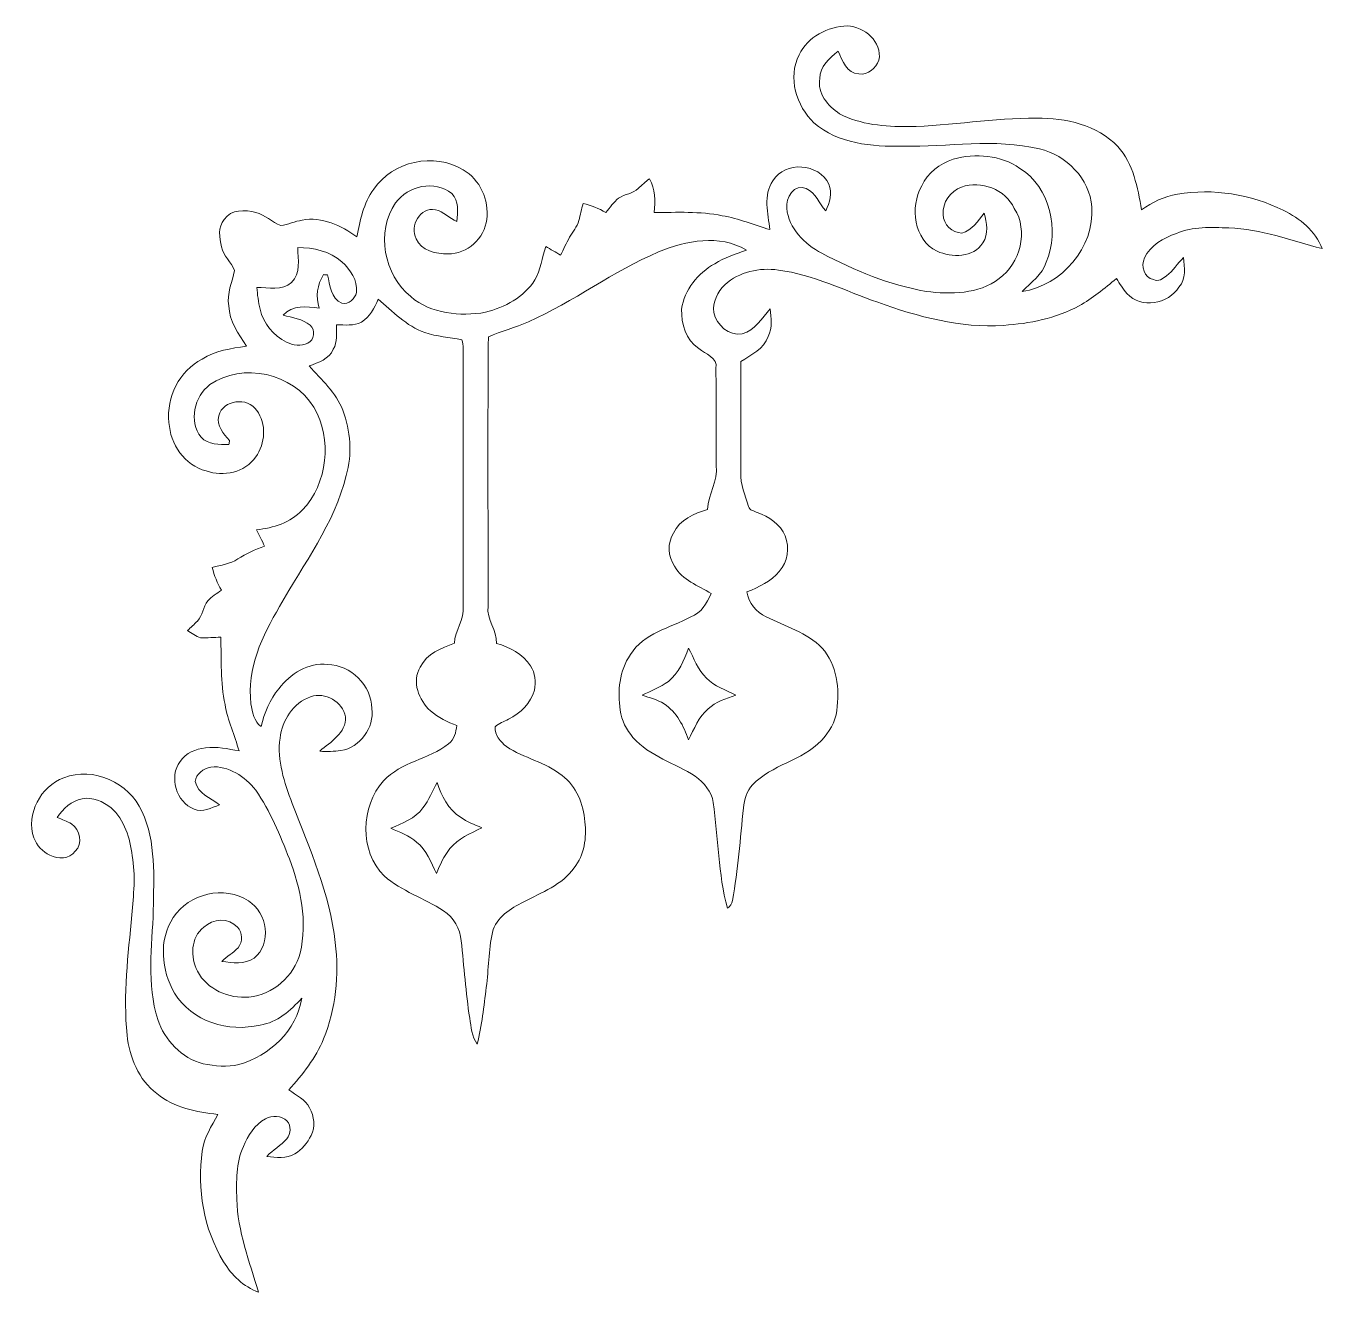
# Model space of a CAD drawing. Header units: centimetres. Extents: x -16.6 to 16.5, y -16.2 to 16.2.
import ezdxf

# ---------------------------------------------------------------- set-up
doc = ezdxf.new("R2010")
doc.units = ezdxf.units.CM
doc.header["$MEASUREMENT"] = 0
doc.layers.add('Layer 1', color=7, linetype='Continuous')

msp = doc.modelspace()

# ---------------------------------------------------------------- linework, layer by layer
at = {"layer": 'Layer 1', "color": 251, "lineweight": 9}
for points, knots in [([(3.12145, 15.4208), (3.33524, 15.88612), (3.857, 16.14716), (4.35406, 16.16234), (4.35406, 16.16234), (4.7908, 16.14012), (5.24412, 15.7563), (5.1591, 15.28534), (5.1591, 15.28534), (5.0836, 15.07967), (4.87441, 14.90222), (4.6451, 14.93715), (4.6451, 14.93715), (4.33148, 14.94702), (4.22953, 15.27828), (4.11593, 15.51394), (4.11593, 15.51394), (3.89862, 15.33931), (3.64356, 15.12729), (3.64744, 14.82249), (3.64744, 14.82249), (3.57971, 14.44784), (3.8577, 14.11235), (4.15333, 13.92044), (4.15333, 13.92044), (4.68673, 13.6354), (5.31115, 13.59377), (5.90416, 13.59095), (5.90416, 13.59095), (7.00166, 13.60435), (8.08609, 13.82731), (9.185, 13.80367), (9.185, 13.80367), (9.92583, 13.8206), (10.72452, 13.63363), (11.25545, 13.08365), (11.25545, 13.08365), (11.65515, 12.64091), (11.76063, 12.03449), (11.86082, 11.46758), (11.86082, 11.46758), (12.14163, 11.65173), (12.43902, 11.81824), (12.77733, 11.86763), (12.77733, 11.86763), (13.68962, 12.02179), (14.65199, 11.86551), (15.47996, 11.45523), (15.47996, 11.45523), (15.90118, 11.24709), (16.30511, 10.93206), (16.47021, 10.47698), (16.47021, 10.47698), (15.68563, 10.68758), (14.90882, 10.97792), (14.0879, 11.00579), (14.0879, 11.00579), (13.64129, 11.0192), (13.17033, 11.04848), (12.75017, 10.8668), (12.75017, 10.8668), (12.4242, 10.74897), (12.08906, 10.56552), (11.9349, 10.23815), (11.9349, 10.23815), (11.84106, 10.0413), (11.92749, 9.72803), (12.16279, 9.68605), (12.16279, 9.68605), (12.29085, 9.62114), (12.40656, 9.70827), (12.49652, 9.78306), (12.49652, 9.78306), (12.67432, 9.90653), (12.77839, 10.10197), (12.93397, 10.24838), (12.93397, 10.24838), (12.95055, 9.99755), (13.01228, 9.70051), (12.81684, 9.49696), (12.81684, 9.49696), (12.54944, 9.06128), (11.84388, 8.92899), (11.48934, 9.32974), (11.48934, 9.32974), (11.38563, 9.44651), (11.30766, 9.58198), (11.22017, 9.71004), (11.22017, 9.71004), (10.91573, 9.46098), (10.61057, 9.20803), (10.26767, 9.01295), (10.26767, 9.01295), (9.67395, 8.69968), (9.00332, 8.56033), (8.33763, 8.518), (8.33763, 8.518), (7.23661, 8.44286), (6.15499, 8.7406), (5.1277, 9.10608), (5.1277, 9.10608), (4.29126, 9.40241), (3.48093, 9.80881), (2.59299, 9.92982), (2.59299, 9.92982), (2.1118, 10.00073), (1.59075, 9.88466), (1.22245, 9.55658), (1.22245, 9.55658), (1.04712, 9.36714), (0.90072, 9.11525), (0.94728, 8.84714), (0.94728, 8.84714), (1.00726, 8.52647), (1.32828, 8.2446), (1.66519, 8.30175), (1.66519, 8.30175), (1.9968, 8.39312), (2.17142, 8.70321), (2.38591, 8.94204), (2.38591, 8.94204), (2.40002, 8.70568), (2.45047, 8.45556), (2.33017, 8.23543), (2.33017, 8.23543), (2.22575, 7.91193), (1.89414, 7.77364), (1.63626, 7.59125), (1.63626, 7.59125), (1.64014, 6.6504), (1.62603, 5.70883), (1.63732, 4.76762), (1.63732, 4.76762), (1.61403, 4.46035), (1.73927, 4.17883), (1.82888, 3.89344), (1.82888, 3.89344), (1.85816, 3.79537), (1.97316, 3.77737), (2.05395, 3.73822), (2.05395, 3.73822), (2.35169, 3.63626), (2.63674, 3.43941), (2.76444, 3.14378), (2.76444, 3.14378), (2.88756, 2.84569), (2.83218, 2.47809), (2.61416, 2.23715), (2.61416, 2.23715), (2.40567, 1.97503), (2.09028, 1.83957), (1.78972, 1.71186), (1.78972, 1.71186), (1.83205, 1.43246), (2.02043, 1.19116), (2.27937, 1.07757), (2.27937, 1.07757), (2.76515, 0.83238), (3.32077, 0.68457), (3.70706, 0.27888), (3.70706, 0.27888), (4.08701, -0.15081), (4.15933, -0.76429), (4.08348, -1.31356), (4.08348, -1.31356), (4.05102, -1.60813), (3.88628, -1.86954), (3.68907, -2.08297), (3.68907, -2.08297), (3.19307, -2.59697), (2.42225, -2.69716), (1.92906, -3.21468), (1.92906, -3.21468), (1.77984, -3.37061), (1.72445, -3.58968), (1.70082, -3.79818), (1.70082, -3.79818), (1.61298, -4.58734), (1.56853, -5.38321), (1.41613, -6.16355), (1.41613, -6.16355), (1.40237, -6.24504), (1.36533, -6.32301), (1.28983, -6.36393), (1.28983, -6.36393), (1.04994, -5.48622), (1.06476, -4.56195), (0.92435, -3.66659), (0.92435, -3.66659), (0.89719, -3.38119), (0.6887, -3.15894), (0.47139, -2.99349), (0.47139, -2.99349), (-0.05566, -2.65941), (-0.68784, -2.48161), (-1.11964, -2.00783), (-1.11964, -2.00783), (-1.27698, -1.80216), (-1.42162, -1.56968), (-1.44526, -1.30545), (-1.44526, -1.30545), (-1.5144, -0.82355), (-1.4696, -0.29968), (-1.18702, 0.11131), (-1.18702, 0.11131), (-0.84659, 0.66023), (-0.17878, 0.79252), (0.35779, 1.07298), (0.35779, 1.07298), (0.62132, 1.17493), (0.76631, 1.42576), (0.87426, 1.67023), (0.87426, 1.67023), (0.54864, 1.88013), (0.13343, 2.00608), (-0.05849, 2.36908), (-0.05849, 2.36908), (-0.22852, 2.61532), (-0.24405, 2.95787), (-0.08918, 3.21505), (-0.08918, 3.21505), (0.07698, 3.55795), (0.44034, 3.71246), (0.78218, 3.819), (0.78218, 3.819), (0.80441, 4.20776), (1.0577, 4.54466), (1.00302, 4.94436), (1.00302, 4.94436), (0.99738, 5.7681), (1.01184, 6.59183), (0.99597, 7.41522), (0.99597, 7.41522), (1.05735, 7.70626), (0.71621, 7.7807), (0.55888, 7.93063), (0.55888, 7.93063), (0.22797, 8.14229), (0.11191, 8.55892), (0.12214, 8.9304), (0.12214, 8.9304), (0.19622, 9.42499), (0.53418, 9.85468), (0.9688, 10.09068), (0.9688, 10.09068), (1.21504, 10.25437), (1.50326, 10.32881), (1.77419, 10.43958), (1.77419, 10.43958), (1.08593, 10.85198), (0.23538, 10.67947), (-0.46453, 10.39196), (-0.46453, 10.39196), (-1.62658, 9.89983), (-2.63835, 9.11878), (-3.79087, 8.60761), (-3.79087, 8.60761), (-4.12319, 8.45732), (-4.48302, 8.37477), (-4.81181, 8.22061), (-4.81181, 8.22061), (-4.83122, 5.92932), (-4.81711, 3.63697), (-4.81852, 1.34532), (-4.81852, 1.34532), (-4.86967, 0.9989), (-4.58074, 0.74031), (-4.60685, 0.39812), (-4.60685, 0.39812), (-4.26677, 0.30216), (-3.92846, 0.12789), (-3.73196, -0.17762), (-3.73196, -0.17762), (-3.61025, -0.35612), (-3.60708, -0.58684), (-3.63248, -0.79392), (-3.63248, -0.79392), (-3.7242, -1.12659), (-3.99231, -1.38588), (-4.29641, -1.5344), (-4.29641, -1.5344), (-4.41035, -1.59931), (-4.54582, -1.63494), (-4.63719, -1.73372), (-4.63719, -1.73372), (-4.66188, -1.93833), (-4.49678, -2.11543), (-4.35003, -2.23643), (-4.35003, -2.23643), (-3.90376, -2.53382), (-3.35202, -2.63119), (-2.93186, -2.97409), (-2.93186, -2.97409), (-2.56144, -3.24784), (-2.3847, -3.70963), (-2.34554, -4.15626), (-2.34554, -4.15626), (-2.30145, -4.56088), (-2.36036, -5.00574), (-2.62142, -5.33205), (-2.62142, -5.33205), (-2.93257, -5.76668), (-3.45009, -5.96212), (-3.90976, -6.19812), (-3.90976, -6.19812), (-4.24208, -6.36852), (-4.61285, -6.59112), (-4.70774, -6.98094), (-4.70774, -6.98094), (-4.8097, -7.44202), (-4.80229, -7.91792), (-4.86402, -8.38464), (-4.86402, -8.38464), (-4.92717, -8.8683), (-4.97515, -9.3569), (-5.09651, -9.83068), (-5.09651, -9.83068), (-5.23303, -9.63735), (-5.25102, -9.39394), (-5.28806, -9.16781), (-5.28806, -9.16781), (-5.38896, -8.51376), (-5.43447, -7.853), (-5.50255, -7.19507), (-5.50255, -7.19507), (-5.53501, -6.88992), (-5.69341, -6.58865), (-5.95975, -6.42672), (-5.95975, -6.42672), (-6.44906, -6.1057), (-7.02655, -5.92754), (-7.47176, -5.53772), (-7.47176, -5.53772), (-8.10676, -4.90378), (-8.07501, -3.76466), (-7.48799, -3.11097), (-7.48799, -3.11097), (-7.03996, -2.62378), (-6.33052, -2.56557), (-5.82499, -2.16446), (-5.82499, -2.16446), (-5.67929, -2.05616), (-5.6419, -1.86601), (-5.61332, -1.6988), (-5.61332, -1.6988), (-5.85709, -1.6099), (-6.09134, -1.48995), (-6.29242, -1.3245), (-6.29242, -1.3245), (-6.58629, -1.05074), (-6.77608, -0.57696), (-6.5503, -0.20443), (-6.5503, -0.20443), (-6.37956, 0.13635), (-6.01479, 0.28135), (-5.67788, 0.40129), (-5.67788, 0.40129), (-5.66836, 0.73713), (-5.40554, 0.99995), (-5.45634, 1.34532), (-5.45634, 1.34532), (-5.44964, 3.4627), (-5.46198, 5.58007), (-5.45105, 7.69709), (-5.45105, 7.69709), (-5.46974, 7.84631), (-5.42565, 8.01), (-5.48985, 8.15111), (-5.48985, 8.15111), (-5.80418, 8.21849), (-6.13191, 8.22484), (-6.43671, 8.33738), (-6.43671, 8.33738), (-6.90731, 8.4993), (-7.2548, 8.87536), (-7.62627, 9.18793), (-7.62627, 9.18793), (-7.71835, 8.96426), (-7.83618, 8.72755), (-8.05419, 8.60302), (-8.05419, 8.60302), (-8.24505, 8.49331), (-8.474, 8.53599), (-8.68426, 8.52964), (-8.68426, 8.52964), (-8.69131, 8.3208), (-8.66027, 8.09678), (-8.76927, 7.90628), (-8.76927, 7.90628), (-8.87864, 7.65616), (-9.15133, 7.56691), (-9.38734, 7.48119), (-9.38734, 7.48119), (-9.0709, 7.12912), (-8.70648, 6.80456), (-8.52586, 6.35371), (-8.52586, 6.35371), (-8.3283, 5.82454), (-8.28597, 5.23046), (-8.43872, 4.68401), (-8.43872, 4.68401), (-8.74211, 3.4507), (-9.53304, 2.43047), (-10.14052, 1.33968), (-10.14052, 1.33968), (-10.58467, 0.59391), (-10.9826, -0.251), (-10.87289, -1.14423), (-10.87289, -1.14423), (-10.83726, -1.35166), (-10.79492, -1.59473), (-10.61395, -1.72737), (-10.61395, -1.72737), (-10.52858, -1.37883), (-10.39064, -1.03663), (-10.15992, -0.75794), (-10.15992, -0.75794), (-9.86747, -0.38223), (-9.40957, -0.08202), (-8.91356, -0.13952), (-8.91356, -0.13952), (-8.32548, -0.14834), (-7.79561, -0.67645), (-7.78644, -1.26417), (-7.78644, -1.26417), (-7.71764, -1.75418), (-8.087, -2.2583), (-8.57489, -2.33838), (-8.57489, -2.33838), (-8.75269, -2.35496), (-8.93332, -2.37789), (-9.11112, -2.34897), (-9.11112, -2.34897), (-8.83771, -2.12001), (-8.44331, -1.88718), (-8.4546, -1.47584), (-8.4546, -1.47584), (-8.53186, -1.09167), (-8.97636, -0.83273), (-9.34959, -0.96431), (-9.34959, -0.96431), (-9.79374, -1.11636), (-10.07279, -1.56862), (-10.12888, -2.01912), (-10.12888, -2.01912), (-10.21284, -2.5945), (-10.01529, -3.15612), (-9.82055, -3.68776), (-9.82055, -3.68776), (-9.37535, -4.84452), (-8.85182, -5.99528), (-8.72165, -7.24164), (-8.72165, -7.24164), (-8.61723, -8.06749), (-8.70366, -8.92404), (-9.01657, -9.69839), (-9.01657, -9.69839), (-9.22189, -10.18698), (-9.55526, -10.6068), (-9.90451, -11.0005), (-9.90451, -11.0005), (-9.71648, -11.13914), (-9.48682, -11.24497), (-9.37323, -11.45981), (-9.37323, -11.45981), (-9.26316, -11.67289), (-9.22048, -11.94488), (-9.33619, -12.16431), (-9.33619, -12.16431), (-9.43109, -12.35023), (-9.56408, -12.53367), (-9.75564, -12.62892), (-9.75564, -12.62892), (-9.9666, -12.76298), (-10.22836, -12.72629), (-10.46437, -12.69842), (-10.46437, -12.69842), (-10.31515, -12.52591), (-10.09819, -12.42784), (-9.95814, -12.24651), (-9.95814, -12.24651), (-9.85583, -12.12163), (-9.83749, -11.91596), (-9.95249, -11.79354), (-9.95249, -11.79354), (-10.09219, -11.65173), (-10.33279, -11.64255), (-10.5, -11.74133), (-10.5, -11.74133), (-10.78293, -11.88174), (-10.94591, -12.16713), (-11.06409, -12.44724), (-11.06409, -12.44724), (-11.25601, -12.86352), (-11.24154, -13.33906), (-11.23519, -13.78638), (-11.23519, -13.78638), (-11.2112, -14.60941), (-10.91064, -15.3827), (-10.68062, -16.16234), (-10.68062, -16.16234), (-11.06092, -16.02651), (-11.36819, -15.73089), (-11.56998, -15.38658), (-11.56998, -15.38658), (-12.08574, -14.55403), (-12.24766, -13.52462), (-12.11326, -12.5633), (-12.11326, -12.5633), (-12.07198, -12.21688), (-11.87689, -11.92266), (-11.71356, -11.62456), (-11.71356, -11.62456), (-12.26319, -11.56671), (-12.83716, -11.45558), (-13.27601, -11.09504), (-13.27601, -11.09504), (-13.74203, -10.74368), (-13.96851, -10.16653), (-14.03554, -9.60278), (-14.03554, -9.60278), (-14.13679, -8.57691), (-14.00697, -7.55208), (-13.91172, -6.5315), (-13.91172, -6.5315), (-13.86762, -6.03055), (-13.81294, -5.52255), (-13.90431, -5.02338), (-13.90431, -5.02338), (-13.95229, -4.57394), (-14.10433, -4.11286), (-14.44335, -3.79712), (-14.44335, -3.79712), (-14.64937, -3.63484), (-14.91325, -3.51948), (-15.18031, -3.56746), (-15.18031, -3.56746), (-15.45089, -3.6232), (-15.66749, -3.82217), (-15.81531, -4.04724), (-15.81531, -4.04724), (-15.69183, -4.09627), (-15.5673, -4.14284), (-15.45053, -4.20669), (-15.45053, -4.20669), (-15.24275, -4.36157), (-15.14573, -4.71328), (-15.35846, -4.90731), (-15.35846, -4.90731), (-15.50521, -5.10345), (-15.80155, -5.12109), (-16.00475, -5.00609), (-16.00475, -5.00609), (-16.19384, -4.92283), (-16.33354, -4.75386), (-16.41538, -4.56829), (-16.41538, -4.56829), (-16.61611, -3.95622), (-16.24428, -3.25067), (-15.64915, -3.03194), (-15.64915, -3.03194), (-14.89702, -2.73349), (-13.97698, -3.16318), (-13.65384, -3.88743), (-13.65384, -3.88743), (-13.28871, -4.67483), (-13.35362, -5.57159), (-13.36456, -6.41508), (-13.36456, -6.41508), (-13.39207, -7.34148), (-13.54342, -8.29927), (-13.24991, -9.20097), (-13.24991, -9.20097), (-13.07669, -9.73367), (-12.63889, -10.1891), (-12.09138, -10.33339), (-12.09138, -10.33339), (-11.79329, -10.39759), (-11.47861, -10.423), (-11.17875, -10.35314), (-11.17875, -10.35314), (-10.39629, -10.1323), (-9.69955, -9.48425), (-9.57326, -8.65734), (-9.57326, -8.65734), (-9.85901, -8.97378), (-10.19873, -9.2814), (-10.63829, -9.3442), (-10.63829, -9.3442), (-11.43839, -9.53822), (-12.38701, -9.25812), (-12.8241, -8.52822), (-12.8241, -8.52822), (-13.15959, -7.95355), (-13.23438, -7.17214), (-12.85444, -6.59888), (-12.85444, -6.59888), (-12.45474, -5.98963), (-11.54811, -5.76915), (-10.93216, -6.1766), (-10.93216, -6.1766), (-10.45026, -6.47611), (-10.33631, -7.26387), (-10.79034, -7.64028), (-10.79034, -7.64028), (-11.03129, -7.79762), (-11.34314, -7.75775), (-11.61584, -7.72142), (-11.61584, -7.72142), (-11.48884, -7.5916), (-11.32339, -7.50552), (-11.20027, -7.37182), (-11.20027, -7.37182), (-11.08103, -7.22471), (-11.07574, -6.982), (-11.21402, -6.84547), (-11.21402, -6.84547), (-11.43945, -6.601), (-11.84761, -6.62534), (-12.07798, -6.84794), (-12.07798, -6.84794), (-12.41417, -7.11111), (-12.42441, -7.61841), (-12.23496, -7.97154), (-12.23496, -7.97154), (-11.99366, -8.44074), (-11.43381, -8.67427), (-10.92334, -8.633), (-10.92334, -8.633), (-10.31303, -8.56562), (-9.76905, -8.10595), (-9.61806, -7.50728), (-9.61806, -7.50728), (-9.42121, -6.69907), (-9.60007, -5.86369), (-9.89181, -5.10381), (-9.89181, -5.10381), (-10.12782, -4.49632), (-10.38253, -3.88778), (-10.75047, -3.34662), (-10.75047, -3.34662), (-11.0267, -3.0076), (-11.43945, -2.71409), (-11.89982, -2.75854), (-11.89982, -2.75854), (-12.07904, -2.80052), (-12.27765, -2.9314), (-12.29282, -3.13002), (-12.29282, -3.13002), (-12.23002, -3.44752), (-11.90018, -3.54241), (-11.67687, -3.72268), (-11.67687, -3.72268), (-11.87936, -3.80312), (-12.10832, -3.92447), (-12.32422, -3.83169), (-12.32422, -3.83169), (-12.78106, -3.65883), (-12.97403, -3.00513), (-12.67664, -2.61355), (-12.67664, -2.61355), (-12.54047, -2.39377), (-12.27589, -2.29499), (-12.02929, -2.27171), (-12.02929, -2.27171), (-11.74178, -2.22585), (-11.45603, -2.29464), (-11.17451, -2.34685), (-11.17451, -2.34685), (-11.28705, -1.95033), (-11.46802, -1.57321), (-11.53258, -1.16363), (-11.53258, -1.16363), (-11.655, -0.59813), (-11.6236, -0.01605), (-11.64265, 0.55828), (-11.64265, 0.55828), (-11.8141, 0.55157), (-11.9859, 0.53746), (-12.15735, 0.54275), (-12.15735, 0.54275), (-12.28012, 0.57944), (-12.38631, 0.6567), (-12.49355, 0.72443), (-12.49355, 0.72443), (-12.40924, 0.80734), (-12.31963, 0.88389), (-12.23849, 0.96997), (-12.23849, 0.96997), (-12.10444, 1.1139), (-12.08927, 1.32627), (-11.97673, 1.48326), (-11.97673, 1.48326), (-11.8709, 1.58768), (-11.74742, 1.67129), (-11.62536, 1.75525), (-11.62536, 1.75525), (-11.72555, 1.9394), (-11.81692, 2.1299), (-11.8582, 2.33663), (-11.8582, 2.33663), (-11.63806, 2.39554), (-11.40311, 2.42165), (-11.20979, 2.55323), (-11.20979, 2.55323), (-10.99177, 2.68447), (-10.76494, 2.80194), (-10.52293, 2.88167), (-10.52293, 2.88167), (-10.58679, 3.02313), (-10.66334, 3.15825), (-10.7286, 3.29901), (-10.7286, 3.29901), (-10.30174, 3.3431), (-9.86924, 3.48175), (-9.56373, 3.79713), (-9.56373, 3.79713), (-8.91286, 4.48152), (-8.78762, 5.61429), (-9.26775, 6.42568), (-9.26775, 6.42568), (-9.7881, 7.29563), (-11.09267, 7.58596), (-11.92311, 7.00388), (-11.92311, 7.00388), (-12.31504, 6.7019), (-12.46639, 6.06902), (-12.14501, 5.66403), (-12.14501, 5.66403), (-11.96826, 5.46436), (-11.67793, 5.48023), (-11.43486, 5.47459), (-11.43486, 5.47459), (-11.43063, 5.49999), (-11.42216, 5.55079), (-11.41793, 5.57654), (-11.41793, 5.57654), (-11.57315, 5.75046), (-11.74954, 5.95401), (-11.69592, 6.20978), (-11.69592, 6.20978), (-11.58127, 6.62323), (-10.95791, 6.6952), (-10.72225, 6.34701), (-10.72225, 6.34701), (-10.47354, 6.00128), (-10.49824, 5.49681), (-10.75047, 5.15885), (-10.75047, 5.15885), (-11.02, 4.75774), (-11.57809, 4.64556), (-12.01659, 4.80184), (-12.01659, 4.80184), (-12.56446, 4.94119), (-12.93629, 5.48976), (-12.96416, 6.03938), (-12.96416, 6.03938), (-13.04, 6.68144), (-12.69357, 7.3556), (-12.11996, 7.65652), (-12.11996, 7.65652), (-11.782, 7.87489), (-11.37736, 7.92851), (-10.98825, 7.98495), (-10.98825, 7.98495), (-11.18757, 8.30245), (-11.42851, 8.62489), (-11.43486, 9.01789), (-11.43486, 9.01789), (-11.50048, 9.33292), (-11.3442, 9.61761), (-11.28917, 9.9143), (-11.28917, 9.9143), (-11.37172, 10.13161), (-11.57562, 10.28824), (-11.62713, 10.52178), (-11.62713, 10.52178), (-11.66981, 10.7525), (-11.72485, 11.02731), (-11.55481, 11.22169), (-11.55481, 11.22169), (-11.38618, 11.48733), (-11.014, 11.47216), (-10.74765, 11.39773), (-10.74765, 11.39773), (-10.50812, 11.34269), (-10.33526, 11.14725), (-10.10771, 11.06788), (-10.10771, 11.06788), (-9.92251, 11.08658), (-9.75211, 11.17724), (-9.56726, 11.20264), (-9.56726, 11.20264), (-9.06208, 11.30212), (-8.56749, 11.06435), (-8.16708, 10.77648), (-8.16708, 10.77648), (-8.08665, 11.19876), (-8.00198, 11.63903), (-7.73775, 11.99075), (-7.73775, 11.99075), (-7.2608, 12.70935), (-6.19082, 12.94254), (-5.45775, 12.49028), (-5.45775, 12.49028), (-5.02666, 12.24192), (-4.7843, 11.71381), (-4.8545, 11.22345), (-4.8545, 11.22345), (-4.90389, 10.73874), (-5.35439, 10.33657), (-5.84334, 10.3401), (-5.84334, 10.3401), (-6.14179, 10.33975), (-6.52772, 10.42018), (-6.65578, 10.72886), (-6.65578, 10.72886), (-6.82335, 11.05518), (-6.55489, 11.54519), (-6.16225, 11.46969), (-6.16225, 11.46969), (-5.95764, 11.42066), (-5.80629, 11.25238), (-5.61297, 11.17265), (-5.61297, 11.17265), (-5.60027, 11.41783), (-5.54559, 11.693), (-5.74773, 11.8835), (-5.74773, 11.8835), (-6.17812, 12.23381), (-6.8678, 12.08282), (-7.17966, 11.64396), (-7.17966, 11.64396), (-7.69224, 10.90736), (-7.47211, 9.80776), (-6.79442, 9.25143), (-6.79442, 9.25143), (-6.27196, 8.80622), (-5.53642, 8.74625), (-4.88413, 8.85067), (-4.88413, 8.85067), (-4.39448, 8.97943), (-3.90059, 9.23485), (-3.62613, 9.67688), (-3.62613, 9.67688), (-3.46985, 9.93581), (-3.44339, 10.24555), (-3.34884, 10.52848), (-3.34884, 10.52848), (-3.21902, 10.4604), (-3.09343, 10.38596), (-2.96855, 10.30941), (-2.96855, 10.30941), (-2.88424, 10.45757), (-2.82885, 10.62091), (-2.73713, 10.7652), (-2.73713, 10.7652), (-2.65846, 10.90736), (-2.54698, 11.03472), (-2.50253, 11.19417), (-2.50253, 11.19417), (-2.46196, 11.3374), (-2.43586, 11.48451), (-2.39141, 11.62703), (-2.39141, 11.62703), (-2.18644, 11.58399), (-1.99312, 11.5018), (-1.81109, 11.39878), (-1.81109, 11.39878), (-1.70666, 11.52437), (-1.61459, 11.66372), (-1.48618, 11.76708), (-1.48618, 11.76708), (-1.3299, 11.86939), (-1.12493, 11.87927), (-0.98523, 12.0098), (-0.98523, 12.0098), (-0.89245, 12.09587), (-0.80355, 12.18689), (-0.69807, 12.2578), (-0.69807, 12.2578), (-0.54602, 11.99851), (-0.54638, 11.6923), (-0.57954, 11.40267), (-0.57954, 11.40267), (-0.00028, 11.39596), (0.58745, 11.43583), (1.1586, 11.31588), (1.1586, 11.31588), (1.5777, 11.24674), (1.97175, 11.08199), (2.37674, 10.96099), (2.37674, 10.96099), (2.32418, 11.37409), (2.19682, 11.84081), (2.45294, 12.20947), (2.45294, 12.20947), (2.75703, 12.72911), (3.63192, 12.65326), (3.87887, 12.12268), (3.87887, 12.12268), (3.98047, 11.89585), (3.90039, 11.65314), (3.8002, 11.44429), (3.8002, 11.44429), (3.62275, 11.62245), (3.55149, 11.90784), (3.30454, 12.01085), (3.30454, 12.01085), (3.00151, 12.15232), (2.76868, 11.77061), (2.80536, 11.50673), (2.80536, 11.50673), (2.84664, 10.9885), (3.26468, 10.59516), (3.69789, 10.36162), (3.69789, 10.36162), (4.53362, 9.9143), (5.42403, 9.55093), (6.36066, 9.38513), (6.36066, 9.38513), (6.99213, 9.30858), (7.69733, 9.30858), (8.22791, 9.71145), (8.22791, 9.71145), (8.76554, 10.10233), (8.98215, 10.9303), (8.6142, 11.50391), (8.6142, 11.50391), (8.38737, 11.98969), (7.76471, 12.22464), (7.26624, 12.04966), (7.26624, 12.04966), (6.9879, 11.94241), (6.77129, 11.6542), (6.79951, 11.3494), (6.79951, 11.3494), (6.79669, 11.09434), (7.02776, 10.87914), (7.27576, 10.87562), (7.27576, 10.87562), (7.53929, 10.94088), (7.69063, 11.18253), (7.84233, 11.38538), (7.84233, 11.38538), (7.91112, 11.13808), (7.96897, 10.84951), (7.8074, 10.6255), (7.8074, 10.6255), (7.57527, 10.23038), (7.01012, 10.25402), (6.64288, 10.4096), (6.64288, 10.4096), (6.04139, 10.70275), (5.94897, 11.53319), (6.24953, 12.07612), (6.24953, 12.07612), (6.40687, 12.40561), (6.70814, 12.65185), (7.05422, 12.76015), (7.05422, 12.76015), (7.62184, 12.91291), (8.26707, 12.87057), (8.75884, 12.52556), (8.75884, 12.52556), (9.53707, 12.03872), (9.76638, 10.95111), (9.43124, 10.1309), (9.43124, 10.1309), (9.32188, 9.81481), (9.04318, 9.60914), (8.81564, 9.38125), (8.81564, 9.38125), (9.82388, 9.53894), (10.66525, 10.50696), (10.59258, 11.54095), (10.59258, 11.54095), (10.5379, 12.2578), (9.94559, 12.86669), (9.25485, 13.02015), (9.25485, 13.02015), (8.11008, 13.2999), (6.92404, 13.07166), (5.76305, 13.09071), (5.76305, 13.09071), (4.98094, 13.07448), (4.11558, 13.1535), (3.49681, 13.68549), (3.49681, 13.68549), (3.05196, 14.11623), (2.82159, 14.84825), (3.12145, 15.4208), (3.12145, 15.4208), (3.12145, 15.4208), (3.12145, 15.4208), (3.12145, 15.4208)], [0, 0, 0, 0, 0.004, 0.004, 0.004, 0.004, 0.008, 0.008, 0.008, 0.008, 0.012, 0.012, 0.012, 0.012, 0.016, 0.016, 0.016, 0.016, 0.02, 0.02, 0.02, 0.02, 0.024, 0.024, 0.024, 0.024, 0.028, 0.028, 0.028, 0.028, 0.032, 0.032, 0.032, 0.032, 0.036, 0.036, 0.036, 0.036, 0.04, 0.04, 0.04, 0.04, 0.044, 0.044, 0.044, 0.044, 0.048, 0.048, 0.048, 0.048, 0.052, 0.052, 0.052, 0.052, 0.056, 0.056, 0.056, 0.056, 0.06, 0.06, 0.06, 0.06, 0.064, 0.064, 0.064, 0.064, 0.068, 0.068, 0.068, 0.068, 0.072, 0.072, 0.072, 0.072, 0.076, 0.076, 0.076, 0.076, 0.08, 0.08, 0.08, 0.08, 0.084, 0.084, 0.084, 0.084, 0.088, 0.088, 0.088, 0.088, 0.092, 0.092, 0.092, 0.092, 0.096, 0.096, 0.096, 0.096, 0.1, 0.1, 0.1, 0.1, 0.104, 0.104, 0.104, 0.104, 0.108, 0.108, 0.108, 0.108, 0.112, 0.112, 0.112, 0.112, 0.116, 0.116, 0.116, 0.116, 0.12, 0.12, 0.12, 0.12, 0.124, 0.124, 0.124, 0.124, 0.128, 0.128, 0.128, 0.128, 0.132, 0.132, 0.132, 0.132, 0.136, 0.136, 0.136, 0.136, 0.14, 0.14, 0.14, 0.14, 0.144, 0.144, 0.144, 0.144, 0.148, 0.148, 0.148, 0.148, 0.152, 0.152, 0.152, 0.152, 0.156, 0.156, 0.156, 0.156, 0.16, 0.16, 0.16, 0.16, 0.164, 0.164, 0.164, 0.164, 0.168, 0.168, 0.168, 0.168, 0.172, 0.172, 0.172, 0.172, 0.176, 0.176, 0.176, 0.176, 0.18, 0.18, 0.18, 0.18, 0.184, 0.184, 0.184, 0.184, 0.188, 0.188, 0.188, 0.188, 0.192, 0.192, 0.192, 0.192, 0.196, 0.196, 0.196, 0.196, 0.2, 0.2, 0.2, 0.2, 0.204, 0.204, 0.204, 0.204, 0.208, 0.208, 0.208, 0.208, 0.212, 0.212, 0.212, 0.212, 0.216, 0.216, 0.216, 0.216, 0.22, 0.22, 0.22, 0.22, 0.224, 0.224, 0.224, 0.224, 0.228, 0.228, 0.228, 0.228, 0.232, 0.232, 0.232, 0.232, 0.236, 0.236, 0.236, 0.236, 0.24, 0.24, 0.24, 0.24, 0.244, 0.244, 0.244, 0.244, 0.248, 0.248, 0.248, 0.248, 0.252, 0.252, 0.252, 0.252, 0.256, 0.256, 0.256, 0.256, 0.26, 0.26, 0.26, 0.26, 0.264, 0.264, 0.264, 0.264, 0.268, 0.268, 0.268, 0.268, 0.272, 0.272, 0.272, 0.272, 0.276, 0.276, 0.276, 0.276, 0.28, 0.28, 0.28, 0.28, 0.284, 0.284, 0.284, 0.284, 0.288, 0.288, 0.288, 0.288, 0.292, 0.292, 0.292, 0.292, 0.296, 0.296, 0.296, 0.296, 0.3, 0.3, 0.3, 0.3, 0.304, 0.304, 0.304, 0.304, 0.308, 0.308, 0.308, 0.308, 0.312, 0.312, 0.312, 0.312, 0.316, 0.316, 0.316, 0.316, 0.32, 0.32, 0.32, 0.32, 0.324, 0.324, 0.324, 0.324, 0.328, 0.328, 0.328, 0.328, 0.332, 0.332, 0.332, 0.332, 0.336, 0.336, 0.336, 0.336, 0.34, 0.34, 0.34, 0.34, 0.344, 0.344, 0.344, 0.344, 0.348, 0.348, 0.348, 0.348, 0.352, 0.352, 0.352, 0.352, 0.356, 0.356, 0.356, 0.356, 0.36, 0.36, 0.36, 0.36, 0.364, 0.364, 0.364, 0.364, 0.368, 0.368, 0.368, 0.368, 0.372, 0.372, 0.372, 0.372, 0.376, 0.376, 0.376, 0.376, 0.38, 0.38, 0.38, 0.38, 0.384, 0.384, 0.384, 0.384, 0.388, 0.388, 0.388, 0.388, 0.392, 0.392, 0.392, 0.392, 0.396, 0.396, 0.396, 0.396, 0.4, 0.4, 0.4, 0.4, 0.404, 0.404, 0.404, 0.404, 0.408, 0.408, 0.408, 0.408, 0.412, 0.412, 0.412, 0.412, 0.416, 0.416, 0.416, 0.416, 0.42, 0.42, 0.42, 0.42, 0.424, 0.424, 0.424, 0.424, 0.428, 0.428, 0.428, 0.428, 0.432, 0.432, 0.432, 0.432, 0.436, 0.436, 0.436, 0.436, 0.44, 0.44, 0.44, 0.44, 0.444, 0.444, 0.444, 0.444, 0.448, 0.448, 0.448, 0.448, 0.452, 0.452, 0.452, 0.452, 0.456, 0.456, 0.456, 0.456, 0.46, 0.46, 0.46, 0.46, 0.464, 0.464, 0.464, 0.464, 0.468, 0.468, 0.468, 0.468, 0.472, 0.472, 0.472, 0.472, 0.476, 0.476, 0.476, 0.476, 0.48, 0.48, 0.48, 0.48, 0.484, 0.484, 0.484, 0.484, 0.488, 0.488, 0.488, 0.488, 0.492, 0.492, 0.492, 0.492, 0.496, 0.496, 0.496, 0.496, 0.5, 0.5, 0.5, 0.5, 0.504, 0.504, 0.504, 0.504, 0.508, 0.508, 0.508, 0.508, 0.512, 0.512, 0.512, 0.512, 0.516, 0.516, 0.516, 0.516, 0.52, 0.52, 0.52, 0.52, 0.524, 0.524, 0.524, 0.524, 0.528, 0.528, 0.528, 0.528, 0.532, 0.532, 0.532, 0.532, 0.536, 0.536, 0.536, 0.536, 0.54, 0.54, 0.54, 0.54, 0.544, 0.544, 0.544, 0.544, 0.548, 0.548, 0.548, 0.548, 0.552, 0.552, 0.552, 0.552, 0.556, 0.556, 0.556, 0.556, 0.56, 0.56, 0.56, 0.56, 0.564, 0.564, 0.564, 0.564, 0.568, 0.568, 0.568, 0.568, 0.572, 0.572, 0.572, 0.572, 0.576, 0.576, 0.576, 0.576, 0.58, 0.58, 0.58, 0.58, 0.584, 0.584, 0.584, 0.584, 0.588, 0.588, 0.588, 0.588, 0.592, 0.592, 0.592, 0.592, 0.596, 0.596, 0.596, 0.596, 0.6, 0.6, 0.6, 0.6, 0.604, 0.604, 0.604, 0.604, 0.608, 0.608, 0.608, 0.608, 0.612, 0.612, 0.612, 0.612, 0.616, 0.616, 0.616, 0.616, 0.62, 0.62, 0.62, 0.62, 0.624, 0.624, 0.624, 0.624, 0.628, 0.628, 0.628, 0.628, 0.632, 0.632, 0.632, 0.632, 0.636, 0.636, 0.636, 0.636, 0.64, 0.64, 0.64, 0.64, 0.644, 0.644, 0.644, 0.644, 0.648, 0.648, 0.648, 0.648, 0.652, 0.652, 0.652, 0.652, 0.656, 0.656, 0.656, 0.656, 0.66, 0.66, 0.66, 0.66, 0.664, 0.664, 0.664, 0.664, 0.668, 0.668, 0.668, 0.668, 0.672, 0.672, 0.672, 0.672, 0.676, 0.676, 0.676, 0.676, 0.68, 0.68, 0.68, 0.68, 0.684, 0.684, 0.684, 0.684, 0.688, 0.688, 0.688, 0.688, 0.692, 0.692, 0.692, 0.692, 0.696, 0.696, 0.696, 0.696, 0.7, 0.7, 0.7, 0.7, 0.704, 0.704, 0.704, 0.704, 0.708, 0.708, 0.708, 0.708, 0.712, 0.712, 0.712, 0.712, 0.716, 0.716, 0.716, 0.716, 0.72, 0.72, 0.72, 0.72, 0.724, 0.724, 0.724, 0.724, 0.728, 0.728, 0.728, 0.728, 0.732, 0.732, 0.732, 0.732, 0.736, 0.736, 0.736, 0.736, 0.74, 0.74, 0.74, 0.74, 0.744, 0.744, 0.744, 0.744, 0.748, 0.748, 0.748, 0.748, 0.752, 0.752, 0.752, 0.752, 0.756, 0.756, 0.756, 0.756, 0.76, 0.76, 0.76, 0.76, 0.764, 0.764, 0.764, 0.764, 0.768, 0.768, 0.768, 0.768, 0.772, 0.772, 0.772, 0.772, 0.776, 0.776, 0.776, 0.776, 0.78, 0.78, 0.78, 0.78, 0.784, 0.784, 0.784, 0.784, 0.788, 0.788, 0.788, 0.788, 0.792, 0.792, 0.792, 0.792, 0.796, 0.796, 0.796, 0.796, 0.8, 0.8, 0.8, 0.8, 0.804, 0.804, 0.804, 0.804, 0.808, 0.808, 0.808, 0.808, 0.812, 0.812, 0.812, 0.812, 0.816, 0.816, 0.816, 0.816, 0.82, 0.82, 0.82, 0.82, 0.824, 0.824, 0.824, 0.824, 0.828, 0.828, 0.828, 0.828, 0.832, 0.832, 0.832, 0.832, 0.836, 0.836, 0.836, 0.836, 0.84, 0.84, 0.84, 0.84, 0.844, 0.844, 0.844, 0.844, 0.848, 0.848, 0.848, 0.848, 0.852, 0.852, 0.852, 0.852, 0.856, 0.856, 0.856, 0.856, 0.86, 0.86, 0.86, 0.86, 0.864, 0.864, 0.864, 0.864, 0.868, 0.868, 0.868, 0.868, 0.872, 0.872, 0.872, 0.872, 0.876, 0.876, 0.876, 0.876, 0.88, 0.88, 0.88, 0.88, 0.884, 0.884, 0.884, 0.884, 0.888, 0.888, 0.888, 0.888, 0.892, 0.892, 0.892, 0.892, 0.896, 0.896, 0.896, 0.896, 0.9, 0.9, 0.9, 0.9, 0.904, 0.904, 0.904, 0.904, 0.908, 0.908, 0.908, 0.908, 0.912, 0.912, 0.912, 0.912, 0.916, 0.916, 0.916, 0.916, 0.92, 0.92, 0.92, 0.92, 0.924, 0.924, 0.924, 0.924, 0.928, 0.928, 0.928, 0.928, 0.932, 0.932, 0.932, 0.932, 0.936, 0.936, 0.936, 0.936, 0.94, 0.94, 0.94, 0.94, 0.944, 0.944, 0.944, 0.944, 0.948, 0.948, 0.948, 0.948, 0.952, 0.952, 0.952, 0.952, 0.956, 0.956, 0.956, 0.956, 0.96, 0.96, 0.96, 0.96, 0.964, 0.964, 0.964, 0.964, 0.968, 0.968, 0.968, 0.968, 0.972, 0.972, 0.972, 0.972, 0.976, 0.976, 0.976, 0.976, 0.98, 0.98, 0.98, 0.98, 0.984, 0.984, 0.984, 0.984, 0.988, 0.988, 0.988, 0.988, 0.992, 0.992, 0.992, 0.992, 1, 1, 1, 1]), ([(-9.67768, 10.50308), (-9.67486, 10.20146), (-9.58701, 9.84198), (-9.83607, 9.60808), (-9.83607, 9.60808), (-10.08196, 9.38936), (-10.42592, 9.48814), (-10.72225, 9.48814), (-10.72225, 9.48814), (-10.70356, 9.30152), (-10.68839, 9.11314), (-10.63688, 8.93146), (-10.63688, 8.93146), (-10.56139, 8.56563), (-10.29821, 8.25306), (-9.96378, 8.0929), (-9.96378, 8.0929), (-9.80009, 8.00189), (-9.5916, 7.98813), (-9.41944, 8.06327), (-9.41944, 8.06327), (-9.25364, 8.14511), (-9.21766, 8.39911), (-9.35982, 8.51941), (-9.35982, 8.51941), (-9.55421, 8.67993), (-9.81773, 8.71273), (-10.05197, 8.78082), (-10.05197, 8.78082), (-9.80891, 9.04435), (-9.44943, 8.99919), (-9.12664, 8.95509), (-9.12664, 8.95509), (-9.22048, 9.24331), (-9.18732, 9.55658), (-9.01763, 9.81199), (-9.01763, 9.81199), (-8.99258, 9.81164), (-8.94214, 9.81128), (-8.91709, 9.81093), (-8.91709, 9.81093), (-8.85571, 9.54529), (-8.83983, 9.2038), (-8.54844, 9.0828), (-8.54844, 9.0828), (-8.37593, 9.04223), (-8.21506, 9.20063), (-8.17696, 9.35938), (-8.17696, 9.35938), (-8.1438, 9.6677), (-8.33289, 9.94322), (-8.54949, 10.14148), (-8.54949, 10.14148), (-8.85959, 10.40783), (-9.27622, 10.50873), (-9.67768, 10.50308), (-9.67768, 10.50308), (-9.67768, 10.50308), (-9.67768, 10.50308), (-9.67768, 10.50308)], [0, 0, 0, 0, 0.0625, 0.0625, 0.0625, 0.0625, 0.125, 0.125, 0.125, 0.125, 0.1875, 0.1875, 0.1875, 0.1875, 0.25, 0.25, 0.25, 0.25, 0.3125, 0.3125, 0.3125, 0.3125, 0.375, 0.375, 0.375, 0.375, 0.4375, 0.4375, 0.4375, 0.4375, 0.5, 0.5, 0.5, 0.5, 0.5625, 0.5625, 0.5625, 0.5625, 0.625, 0.625, 0.625, 0.625, 0.6875, 0.6875, 0.6875, 0.6875, 0.75, 0.75, 0.75, 0.75, 0.8125, 0.8125, 0.8125, 0.8125, 0.875, 0.875, 0.875, 0.875, 1, 1, 1, 1]), ([(-0.21759, -0.57555), (-0.41938, -0.72584), (-0.65786, -0.81297), (-0.88222, -0.92269), (-0.88222, -0.92269), (-0.69525, -0.99148), (-0.4984, -1.04087), (-0.32519, -1.14176), (-0.32519, -1.14176), (-0.00698, -1.35731), (0.17541, -1.71009), (0.29994, -2.06322), (0.29994, -2.06322), (0.44175, -1.78734), (0.55111, -1.4769), (0.79876, -1.2744), (0.79876, -1.2744), (0.9942, -1.08637), (1.25632, -1.00982), (1.50467, -0.92127), (1.50467, -0.92127), (1.24856, -0.78863), (0.95963, -0.70008), (0.75467, -0.48736), (0.75467, -0.48736), (0.53383, -0.27781), (0.43752, 0.01817), (0.29394, 0.27817), (0.29394, 0.27817), (0.19128, -0.04004), (0.04347, -0.35542), (-0.21759, -0.57555), (-0.21759, -0.57555), (-0.21759, -0.57555), (-0.21759, -0.57555), (-0.21759, -0.57555)], [0, 0, 0, 0, 0.1, 0.1, 0.1, 0.1, 0.2, 0.2, 0.2, 0.2, 0.3, 0.3, 0.3, 0.3, 0.4, 0.4, 0.4, 0.4, 0.5, 0.5, 0.5, 0.5, 0.6, 0.6, 0.6, 0.6, 0.7, 0.7, 0.7, 0.7, 0.8, 0.8, 0.8, 0.8, 1, 1, 1, 1]), ([(-6.48116, -3.80276), (-6.6766, -4.07687), (-7.01244, -4.18659), (-7.30384, -4.32241), (-7.30384, -4.32241), (-7.07559, -4.42259), (-6.83252, -4.50374), (-6.64414, -4.67518), (-6.64414, -4.67518), (-6.38379, -4.8738), (-6.28078, -5.19659), (-6.13649, -5.47669), (-6.13649, -5.47669), (-6.04336, -5.2548), (-5.94952, -5.0269), (-5.7943, -4.83993), (-5.7943, -4.83993), (-5.58299, -4.58276), (-5.27325, -4.45117), (-4.98079, -4.31148), (-4.98079, -4.31148), (-5.16283, -4.22574), (-5.35615, -4.16154), (-5.51984, -4.04089), (-5.51984, -4.04089), (-5.8324, -3.84298), (-6.00914, -3.49479), (-6.11533, -3.15154), (-6.11533, -3.15154), (-6.25115, -3.36109), (-6.32382, -3.60556), (-6.48116, -3.80276)], [0, 0, 0, 0, 0.11111111, 0.11111111, 0.11111111, 0.11111111, 0.22222222, 0.22222222, 0.22222222, 0.22222222, 0.33333333, 0.33333333, 0.33333333, 0.33333333, 0.44444444, 0.44444444, 0.44444444, 0.44444444, 0.55555556, 0.55555556, 0.55555556, 0.55555556, 0.66666667, 0.66666667, 0.66666667, 0.66666667, 0.77777778, 0.77777778, 0.77777778, 0.77777778, 1, 1, 1, 1])]:
    msp.add_open_spline(points, degree=3, knots=knots, dxfattribs=at)

doc.saveas('drawing.dxf')
